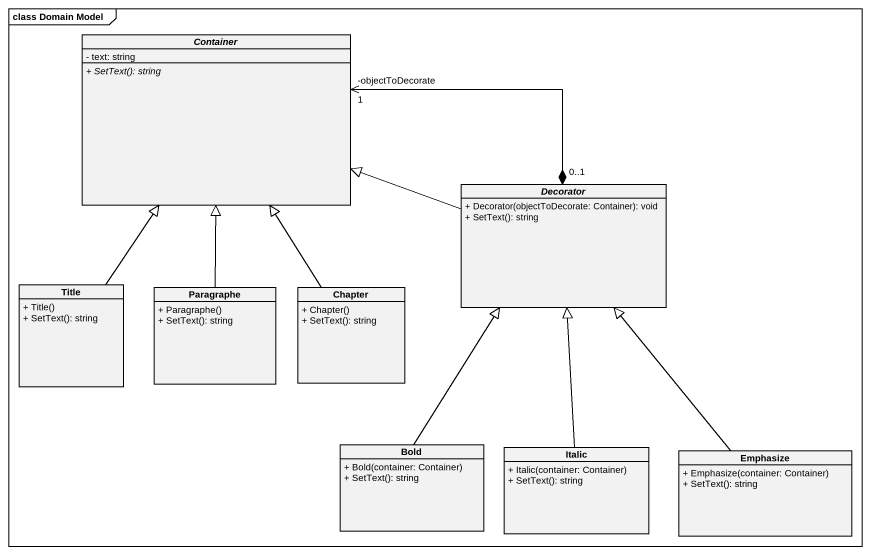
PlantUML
@startuml
mainframe class Domain Model
hide circle
hide empty members
skinparam classAttributeIconSize 0
abstract class Container {
  - text: string
  {abstract} + SetText(): string
}
abstract class Decorator {
  + Decorator(objectToDecorate: Container): void
  + SetText(): string
}
class "Title" as Title_ {
  + Title()
  + SetText(): string
}
class Paragraphe {
  + Paragraphe()
  + SetText(): string
}
class Chapter {
  + Chapter()
  + SetText(): string
}
class Bold {
  + Bold(container: Container)
  + SetText(): string
}
class Italic {
  + Italic(container: Container)
  + SetText(): string
}
class Emphasize {
  + Emphasize(container: Container)
  + SetText(): string
}
Container "-objectToDecorate\n1" <-right-* "0..1" Decorator
Decorator -left-|> Container
Title_ -up-|> Container
Paragraphe -up-|> Container
Chapter -up-|> Container
Bold -up-|> Decorator
Italic -up-|> Decorator
Emphasize -up-|> Decorator
@enduml
